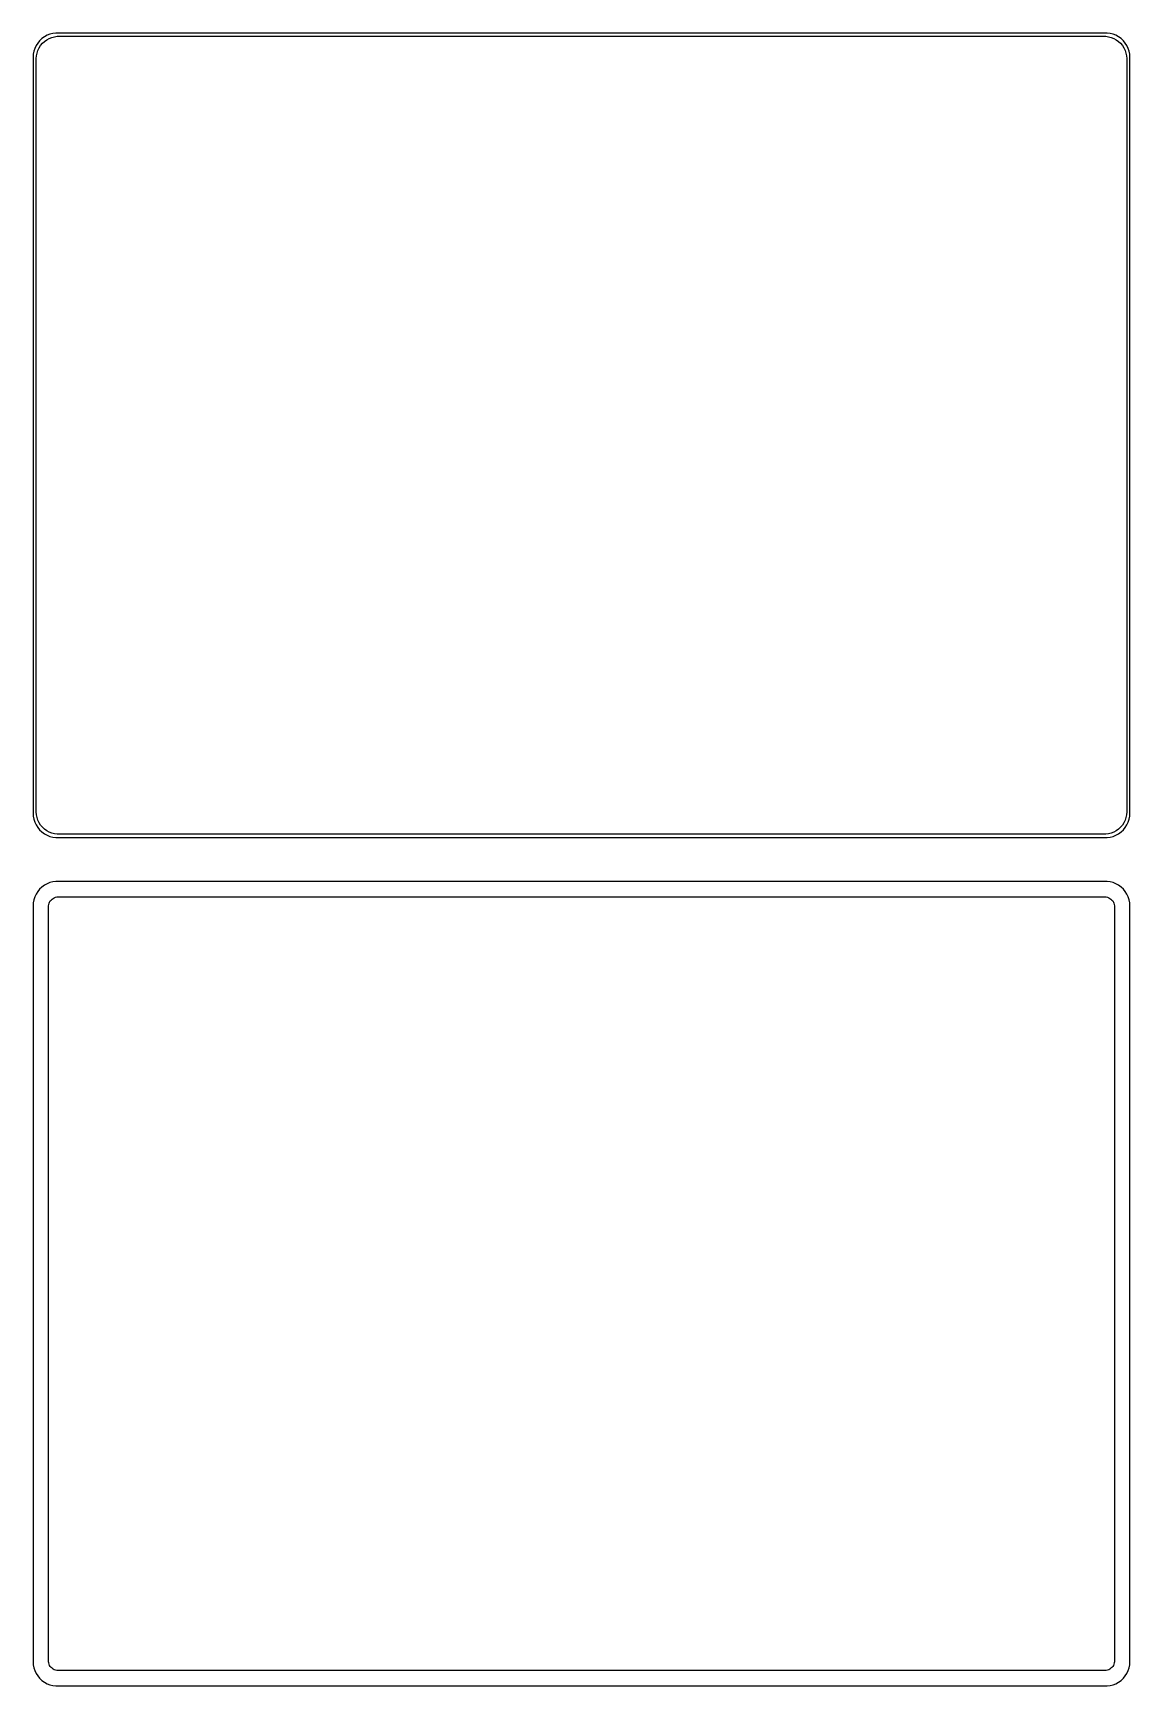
# Model space of a CAD drawing. Header units: metres. Extents: x -112 to 112, y 266 to 604.
import ezdxf

# ---------------------------------------------------------------- set-up
doc = ezdxf.new("R2010")
doc.units = ezdxf.units.M

msp = doc.modelspace()

# ---------------------------------------------------------------- linework, layer by layer
for p, q in [((-110.179, 603.722), (-110.687, 603.353)), ((-109.629, 604.024), (-110.179, 603.722)), ((-109.703, 603.116), (-109.199, 603.393)), ((-109.045, 604.255), (-109.629, 604.024)), ((-109.199, 603.393), (-108.665, 603.604)), ((-108.437, 604.411), (-109.045, 604.255)), ((-108.665, 603.604), (-108.108, 603.747)), ((-107.814, 604.49), (-108.437, 604.411)), ((-108.108, 603.747), (-107.537, 603.819)), ((107.814, 604.49), (-107.814, 604.49)), ((-107.537, 603.819), (107.537, 603.819)), ((107.537, 603.819), (108.108, 603.747)), ((108.437, 604.411), (107.814, 604.49)), ((108.108, 603.747), (108.665, 603.604)), ((109.045, 604.255), (108.437, 604.411)), ((108.665, 603.604), (109.199, 603.393)), ((109.629, 604.024), (109.045, 604.255)), ((109.199, 603.393), (109.703, 603.116)), ((110.179, 603.722), (109.629, 604.024)), ((110.687, 603.353), (110.179, 603.722)), ((-112.461, 600.127), (-112.5, 599.5)), ((-112.343, 600.743), (-112.461, 600.127)), ((-112.149, 601.341), (-112.343, 600.743)), ((-111.882, 601.909), (-112.149, 601.341)), ((-111.545, 602.439), (-111.882, 601.909)), ((-111.792, 599.824), (-111.685, 600.389)), ((-111.685, 600.389), (-111.507, 600.935)), ((-111.145, 602.923), (-111.545, 602.439)), ((-111.507, 600.935), (-111.262, 601.456)), ((-111.262, 601.456), (-110.954, 601.941)), ((-110.687, 603.353), (-111.145, 602.923)), ((-110.954, 601.941), (-110.588, 602.384)), ((-110.588, 602.384), (-110.168, 602.778)), ((-110.168, 602.778), (-109.703, 603.116)), ((109.703, 603.116), (110.168, 602.778)), ((110.168, 602.778), (110.588, 602.384)), ((110.588, 602.384), (110.954, 601.941)), ((111.145, 602.923), (110.687, 603.353)), ((110.954, 601.941), (111.262, 601.456)), ((111.545, 602.439), (111.145, 602.923)), ((111.262, 601.456), (111.507, 600.935)), ((111.507, 600.935), (111.685, 600.389)), ((111.882, 601.909), (111.545, 602.439)), ((111.685, 600.389), (111.792, 599.824)), ((112.149, 601.341), (111.882, 601.909)), ((112.343, 600.743), (112.149, 601.341)), ((112.461, 600.127), (112.343, 600.743)), ((112.5, 599.5), (112.461, 600.127)), ((-112.5, 599.5), (-112.5, 444.5)), ((-111.828, 599.25), (-111.792, 599.824)), ((-111.828, 444.75), (-111.828, 599.25)), ((111.792, 599.824), (111.828, 599.25)), ((111.828, 599.25), (111.828, 444.75)), ((112.5, 444.5), (112.5, 599.5)), ((-112.5, 444.5), (-112.461, 443.873)), ((-111.792, 444.176), (-111.828, 444.75)), ((-111.685, 443.611), (-111.792, 444.176)), ((111.792, 444.176), (111.685, 443.611)), ((111.828, 444.75), (111.792, 444.176)), ((112.461, 443.873), (112.5, 444.5)), ((-112.461, 443.873), (-112.343, 443.257)), ((-112.343, 443.257), (-112.149, 442.659)), ((-112.149, 442.659), (-111.882, 442.091)), ((-111.882, 442.091), (-111.545, 441.561)), ((-111.507, 443.065), (-111.685, 443.611)), ((-111.545, 441.561), (-111.145, 441.077)), ((-111.262, 442.544), (-111.507, 443.065)), ((-110.954, 442.059), (-111.262, 442.544)), ((-111.145, 441.077), (-110.687, 440.647)), ((-110.588, 441.616), (-110.954, 442.059)), ((-110.168, 441.222), (-110.588, 441.616)), ((-109.703, 440.884), (-110.168, 441.222)), ((-109.199, 440.607), (-109.703, 440.884)), ((109.703, 440.884), (109.199, 440.607)), ((110.168, 441.222), (109.703, 440.884)), ((110.588, 441.616), (110.168, 441.222)), ((110.954, 442.059), (110.588, 441.616)), ((110.687, 440.647), (111.145, 441.077)), ((111.262, 442.544), (110.954, 442.059)), ((111.145, 441.077), (111.545, 441.561)), ((111.507, 443.065), (111.262, 442.544)), ((111.685, 443.611), (111.507, 443.065)), ((111.545, 441.561), (111.882, 442.091)), ((111.882, 442.091), (112.149, 442.659)), ((112.149, 442.659), (112.343, 443.257)), ((112.343, 443.257), (112.461, 443.873)), ((-110.687, 440.647), (-110.179, 440.278)), ((-110.179, 440.278), (-109.629, 439.976)), ((-109.629, 439.976), (-109.045, 439.745)), ((-108.665, 440.396), (-109.199, 440.607)), ((-109.045, 439.745), (-108.437, 439.589)), ((-108.108, 440.253), (-108.665, 440.396)), ((-108.437, 439.589), (-107.814, 439.51)), ((-107.537, 440.181), (-108.108, 440.253)), ((-107.814, 439.51), (107.814, 439.51)), ((107.537, 440.181), (-107.537, 440.181)), ((108.108, 440.253), (107.537, 440.181)), ((107.814, 439.51), (108.437, 439.589)), ((108.665, 440.396), (108.108, 440.253)), ((108.437, 439.589), (109.045, 439.745)), ((109.199, 440.607), (108.665, 440.396)), ((109.045, 439.745), (109.629, 439.976)), ((109.629, 439.976), (110.179, 440.278)), ((110.179, 440.278), (110.687, 440.647)), ((-112.149, 427.341), (-112.343, 426.743)), ((-111.882, 427.909), (-112.149, 427.341)), ((-111.545, 428.439), (-111.882, 427.909)), ((-111.145, 428.923), (-111.545, 428.439)), ((-110.687, 429.353), (-111.145, 428.923)), ((-110.179, 429.722), (-110.687, 429.353)), ((-109.629, 430.024), (-110.179, 429.722)), ((-109.045, 430.255), (-109.629, 430.024)), ((-108.437, 430.411), (-109.045, 430.255)), ((-107.814, 430.49), (-108.437, 430.411)), ((-108.38, 427.031), (-108.148, 427.159)), ((-108.148, 427.159), (-107.902, 427.256)), ((-107.902, 427.256), (-107.645, 427.322)), ((107.814, 430.49), (-107.814, 430.49)), ((-107.645, 427.322), (-107.382, 427.355)), ((-107.382, 427.355), (107.382, 427.355)), ((107.382, 427.355), (107.645, 427.322)), ((107.645, 427.322), (107.902, 427.256)), ((108.437, 430.411), (107.814, 430.49)), ((107.902, 427.256), (108.148, 427.159)), ((108.148, 427.159), (108.38, 427.031)), ((109.045, 430.255), (108.437, 430.411)), ((109.629, 430.024), (109.045, 430.255)), ((110.179, 429.722), (109.629, 430.024)), ((110.687, 429.353), (110.179, 429.722)), ((111.145, 428.923), (110.687, 429.353)), ((111.545, 428.439), (111.145, 428.923)), ((111.882, 427.909), (111.545, 428.439)), ((112.149, 427.341), (111.882, 427.909)), ((112.343, 426.743), (112.149, 427.341)), ((-112.461, 426.127), (-112.5, 425.5)), ((-112.5, 425.5), (-112.5, 270.5)), ((-112.343, 426.743), (-112.461, 426.127)), ((-109.36, 425.25), (-109.343, 425.514)), ((-109.36, 270.75), (-109.36, 425.25)), ((-109.343, 425.514), (-109.293, 425.775)), ((-109.293, 425.775), (-109.211, 426.027)), ((-109.211, 426.027), (-109.099, 426.266)), ((-109.099, 426.266), (-108.957, 426.49)), ((-108.957, 426.49), (-108.788, 426.694)), ((-108.788, 426.694), (-108.595, 426.876)), ((-108.595, 426.876), (-108.38, 427.031)), ((108.38, 427.031), (108.595, 426.876)), ((108.595, 426.876), (108.788, 426.694)), ((108.788, 426.694), (108.957, 426.49)), ((108.957, 426.49), (109.099, 426.266)), ((109.099, 426.266), (109.211, 426.027)), ((109.211, 426.027), (109.293, 425.775)), ((109.293, 425.775), (109.343, 425.514)), ((109.343, 425.514), (109.36, 425.25)), ((109.36, 425.25), (109.36, 270.75)), ((112.461, 426.127), (112.343, 426.743)), ((112.5, 425.5), (112.461, 426.127)), ((112.5, 270.5), (112.5, 425.5)), ((-112.5, 270.5), (-112.461, 269.873)), ((-112.461, 269.873), (-112.343, 269.257)), ((-112.343, 269.257), (-112.149, 268.659)), ((-112.149, 268.659), (-111.882, 268.091)), ((-111.882, 268.091), (-111.545, 267.561)), ((-109.343, 270.486), (-109.36, 270.75)), ((-109.293, 270.225), (-109.343, 270.486)), ((-109.211, 269.973), (-109.293, 270.225)), ((-109.099, 269.734), (-109.211, 269.973)), ((-108.957, 269.51), (-109.099, 269.734)), ((-108.788, 269.306), (-108.957, 269.51)), ((-108.595, 269.124), (-108.788, 269.306)), ((-108.38, 268.969), (-108.595, 269.124)), ((-108.148, 268.841), (-108.38, 268.969)), ((-107.902, 268.744), (-108.148, 268.841)), ((-107.645, 268.678), (-107.902, 268.744)), ((-107.382, 268.645), (-107.645, 268.678)), ((107.382, 268.645), (-107.382, 268.645)), ((107.645, 268.678), (107.382, 268.645)), ((107.902, 268.744), (107.645, 268.678)), ((108.148, 268.841), (107.902, 268.744)), ((108.38, 268.969), (108.148, 268.841)), ((108.595, 269.124), (108.38, 268.969)), ((108.788, 269.306), (108.595, 269.124)), ((108.957, 269.51), (108.788, 269.306)), ((109.099, 269.734), (108.957, 269.51)), ((109.211, 269.973), (109.099, 269.734)), ((109.293, 270.225), (109.211, 269.973)), ((109.343, 270.486), (109.293, 270.225)), ((109.36, 270.75), (109.343, 270.486)), ((111.545, 267.561), (111.882, 268.091)), ((111.882, 268.091), (112.149, 268.659)), ((112.149, 268.659), (112.343, 269.257)), ((112.343, 269.257), (112.461, 269.873)), ((112.461, 269.873), (112.5, 270.5)), ((-111.545, 267.561), (-111.145, 267.077)), ((-111.145, 267.077), (-110.687, 266.647)), ((-110.687, 266.647), (-110.179, 266.278)), ((-110.179, 266.278), (-109.629, 265.976)), ((-109.629, 265.976), (-109.045, 265.745)), ((-109.045, 265.745), (-108.437, 265.589)), ((-108.437, 265.589), (-107.814, 265.51)), ((-107.814, 265.51), (107.814, 265.51)), ((107.814, 265.51), (108.437, 265.589)), ((108.437, 265.589), (109.045, 265.745)), ((109.045, 265.745), (109.629, 265.976)), ((109.629, 265.976), (110.179, 266.278)), ((110.179, 266.278), (110.687, 266.647)), ((110.687, 266.647), (111.145, 267.077)), ((111.145, 267.077), (111.545, 267.561))]:
    msp.add_line(p, q)

doc.saveas('drawing.dxf')
